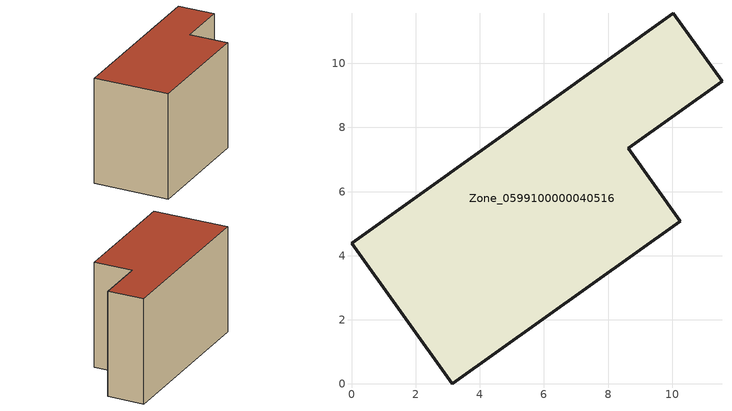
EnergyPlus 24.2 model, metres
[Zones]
Zone_0599100000040516
 floor ground (C_G): 3.14,0 0,4.39 10.04,11.57 11.55,9.45 8.63,7.35 10.25,5.08 z0
 wall outside (C_F): 11.55,9.45 10.04,11.57 0,4.39 3.14,0 10.25,5.08 8.63,7.35 11.55,9.45 z0:7.58
 roof outside (C_R): 10.25,5.08 8.63,7.35 11.55,9.45 10.04,11.57 0,4.39 3.14,0 z7.58
[BUILDING]
Pand.0599100000040516: North Axis=0; Terrain=City; Loads Convergence Tolerance Value=0.04; Temperature Convergence Tolerance Value=0.4; Solar Distribution=FullExterior; Maximum Number of Warmup Days=25; Minimum Number of Warmup Days=1
[Site:Location]
Rotterdam.The.Hague.AP_ZH_NLD Design_Conditions: Latitude=51.96; Longitude=4.45; Time Zone=1; Elevation=-4.5
[SITE:GROUNDTEMPERATURE:BUILDINGSURFACE]
18, 18, 18, 18, 18, 18, 18, 18, 18, 18, 18, 18
[MATERIAL] Thermal Absorptance=0.9; Solar Absorptance=0.7; Visible Absorptance=0.7
Name | Roughness | Thickness | Conductivity | Density | Specific Heat
G.TI.1975-1991 | MediumSmooth | 0.15 | 0.288461 | 540 | 1210
F.TI.1975-1991 | Rough | 0.3 | 0.230769 | 1920 | 840
R.TI.1975-1991 | MediumRough | 0.2 | 0.153846 | 1500 | 1000
[CONSTRUCTION]
C_G: G.TI.1975-1991
C_F: F.TI.1975-1991
C_R: R.TI.1975-1991
[ZONE]
Zone_0599100000040516: Type=1; Multiplier=1; Ceiling Height=Autocalculate; Volume=Autocalculate; Floor Area=autocalculate; Part of Total Floor Area=Yes
[ZONEINFILTRATION:DESIGNFLOWRATE]
Infil_Zone_0599100000040516: Zone or ZoneList or Space or SpaceList=Zone_0599100000040516; Schedule=AlwaysOn; Design Flow Rate Calculation Method=Flow/Area; Flow Rate per Floor Area=0.003; Constant Term Coefficient=1; Temperature Term Coefficient=0; Velocity Term Coefficient=0; Velocity Squared Term Coefficient=0
[HVACTEMPLATE:ZONE:IDEALLOADSAIRSYSTEM]
Zone_0599100000040516: Maximum Heating Supply Air Temperature=50; Minimum Cooling Supply Air Temperature=13; Maximum Heating Supply Air Humidity Ratio=0.0156; Minimum Cooling Supply Air Humidity Ratio=0.0077; Heating Limit=NoLimit; Cooling Limit=NoLimit; Dehumidification Control Type=ConstantSensibleHeatRatio; Cooling Sensible Heat Ratio=0.7; Dehumidification Setpoint=60; Humidification Control Type=None; Humidification Setpoint=30; Outdoor Air Method=None; Outdoor Air Flow Rate per Person=0.00944; Outdoor Air Flow Rate per Zone Floor Area=0; Outdoor Air Flow Rate per Zone=0; Demand Controlled Ventilation Type=None; Outdoor Air Economizer Type=NoEconomizer; Heat Recovery Type=None; Sensible Heat Recovery Effectiveness=0.7; Latent Heat Recovery Effectiveness=0.65
[ZONECONTROL:THERMOSTAT]
ThermostatControl_Zone_0599100000040516: Zone or ZoneList=Zone_0599100000040516; Control Type Schedule=DualSetpointControlType; Control 1=Thermostat_Zone_0599100000040516; Temperature Difference Between Cutout And Setpoint=0
[THERMOSTATSETPOINT:DUALSETPOINT]
Thermostat_Zone_0599100000040516: Heating Setpoint Temperature Schedule=HeatingSetpoint_Zone_0599100000040516; Cooling Setpoint Temperature Schedule=CoolingSetpoint_Zone_0599100000040516
[SCHEDULE:COMPACT]
HeatingSetpoint_Zone_0599100000040516: Through: 12/31, For: AllDays, Until: 24:00, 21
CoolingSetpoint_Zone_0599100000040516: Through: 12/31, For: AllDays, Until: 24:00, 24
DualSetpointControlType: Through: 12/31, For: AllDays, Until: 24:00, 4
AlwaysOn: Through: 12/31, For: AllDays, Until: 24:00, 1
